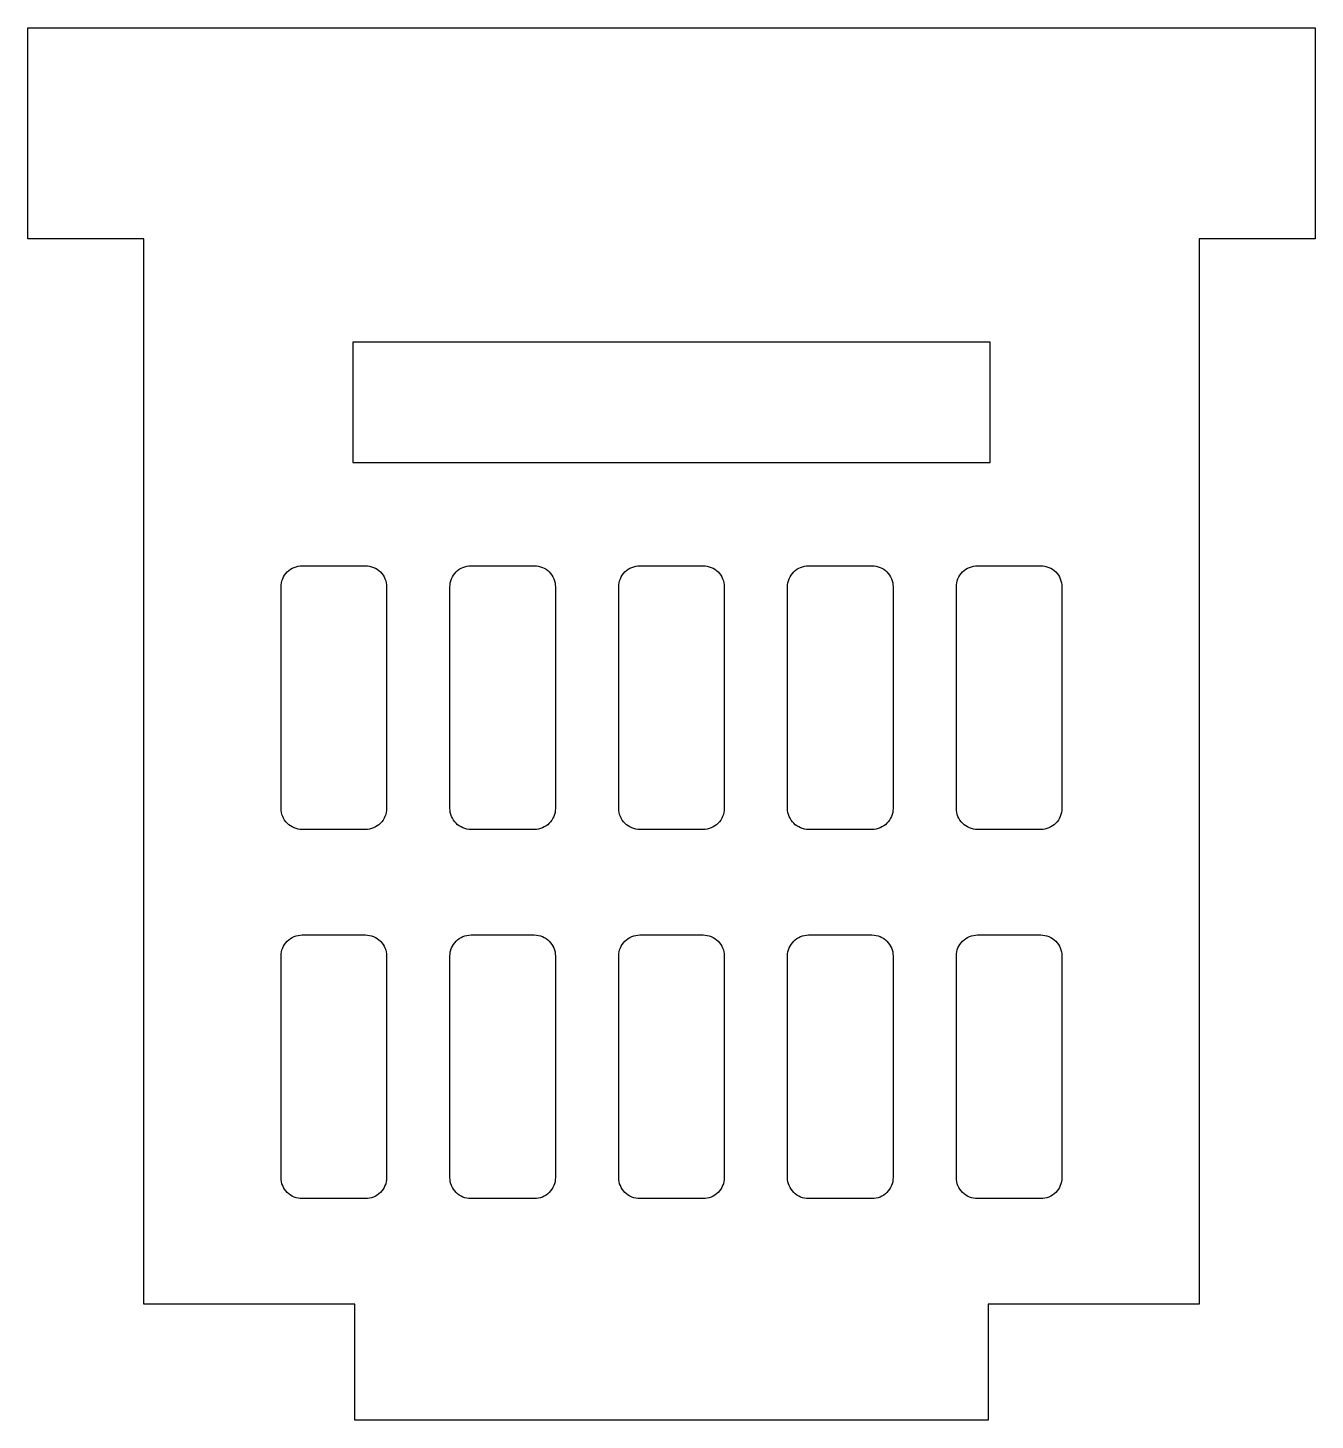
# Model space of a CAD drawing. Header units: millimetres. Extents: x -58.4 to 2.6, y -28.9 to 37.1.
import ezdxf

# ---------------------------------------------------------------- set-up
doc = ezdxf.new("R2010")
doc.units = ezdxf.units.MM
doc.layers.get('0').update_dxf_attribs({"linetype": 'CONTINUOUS'})

msp = doc.modelspace()

# ---------------------------------------------------------------- linework, layer by layer
for points in [[(-52.925, 37.085), (2.574, 37.085), (2.574, 27.085), (-2.926, 27.085), (-2.926, -23.415), (-12.926, -23.415), (-12.926, -28.915), (-42.926, -28.915), (-42.926, -23.415), (-52.925, -23.415), (-52.925, 27.085), (-58.425, 27.085), (-58.425, 37.085), (-54.528, 37.085)], [(-43.026, 22.185), (-43.026, 16.485), (-12.826, 16.485), (-12.826, 22.185)]]:
    msp.add_lwpolyline(points, close=True)
for points in [[(-42.426, 11.585, -0.414214), (-41.426, 10.585), (-41.426, 0.085, -0.414214), (-42.426, -0.915), (-45.426, -0.915, -0.414214), (-46.426, 0.085), (-46.426, 10.585, -0.414214), (-45.426, 11.585)], [(-34.426, 11.585, -0.414214), (-33.426, 10.585), (-33.426, 0.085, -0.414214), (-34.426, -0.915), (-37.426, -0.915, -0.414214), (-38.426, 0.085), (-38.426, 10.585, -0.414214), (-37.426, 11.585)], [(-26.426, 11.585, -0.414214), (-25.426, 10.585), (-25.426, 0.085, -0.414214), (-26.426, -0.915), (-29.426, -0.915, -0.414214), (-30.426, 0.085), (-30.426, 10.585, -0.414214), (-29.426, 11.585)], [(-18.426, 11.585, -0.414214), (-17.426, 10.585), (-17.426, 0.085, -0.414214), (-18.426, -0.915), (-21.426, -0.915, -0.414214), (-22.426, 0.085), (-22.426, 10.585, -0.414214), (-21.426, 11.585)], [(-10.426, 11.585, -0.414214), (-9.426, 10.585), (-9.426, 0.085, -0.414214), (-10.426, -0.915), (-13.426, -0.915, -0.414214), (-14.426, 0.085), (-14.426, 10.585, -0.414214), (-13.426, 11.585)], [(-42.426, -5.915, -0.414214), (-41.426, -6.915), (-41.426, -17.415, -0.414214), (-42.426, -18.415), (-45.426, -18.415, -0.414214), (-46.426, -17.415), (-46.426, -6.915, -0.414214), (-45.426, -5.915)], [(-34.426, -5.915, -0.414214), (-33.426, -6.915), (-33.426, -17.415, -0.414214), (-34.426, -18.415), (-37.426, -18.415, -0.414214), (-38.426, -17.415), (-38.426, -6.915, -0.414214), (-37.426, -5.915)], [(-26.426, -5.915, -0.414214), (-25.426, -6.915), (-25.426, -17.415, -0.414214), (-26.426, -18.415), (-29.426, -18.415, -0.414214), (-30.426, -17.415), (-30.426, -6.915, -0.414214), (-29.426, -5.915)], [(-18.426, -5.915, -0.414214), (-17.426, -6.915), (-17.426, -17.415, -0.414214), (-18.426, -18.415), (-21.426, -18.415, -0.414214), (-22.426, -17.415), (-22.426, -6.915, -0.414214), (-21.426, -5.915)], [(-10.426, -5.915, -0.414214), (-9.426, -6.915), (-9.426, -17.415, -0.414214), (-10.426, -18.415), (-13.426, -18.415, -0.414214), (-14.426, -17.415), (-14.426, -6.915, -0.414214), (-13.426, -5.915)]]:
    msp.add_lwpolyline(points, format="xyb", close=True)

doc.saveas('drawing.dxf')
